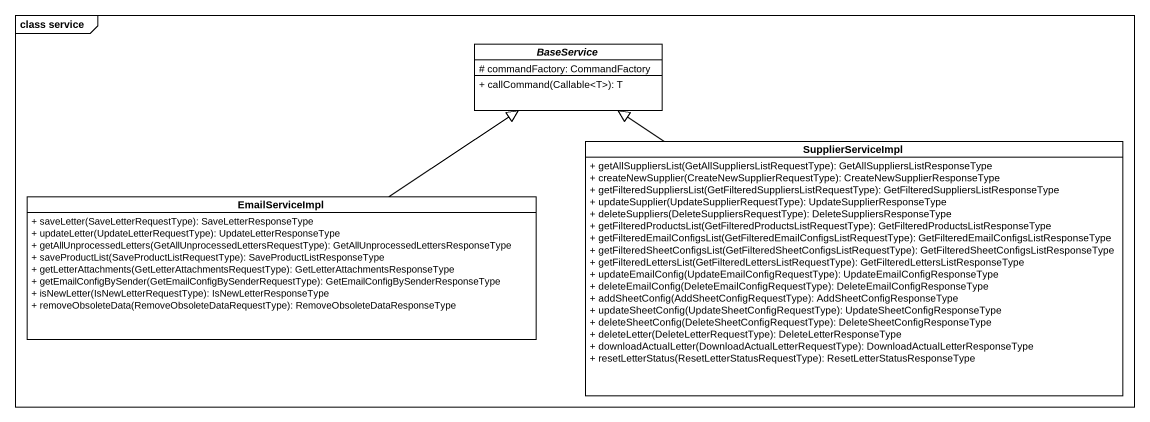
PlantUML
@startuml
mainframe class service
hide circle
hide empty members
skinparam classAttributeIconSize 0
abstract class BaseService {
  # commandFactory: CommandFactory
  + callCommand(Callable<T>): T
}
class SupplierServiceImpl {
  + getAllSuppliersList(GetAllSuppliersListRequestType): GetAllSuppliersListResponseType
  + createNewSupplier(CreateNewSupplierRequestType): CreateNewSupplierResponseType
  + getFilteredSuppliersList(GetFilteredSuppliersListRequestType): GetFilteredSuppliersListResponseType
  + updateSupplier(UpdateSupplierRequestType): UpdateSupplierResponseType
  + deleteSuppliers(DeleteSuppliersRequestType): DeleteSuppliersResponseType
  + getFilteredProductsList(GetFilteredProductsListRequestType): GetFilteredProductsListResponseType
  + getFilteredEmailConfigsList(GetFilteredEmailConfigsListRequestType): GetFilteredEmailConfigsListResponseType
  + getFilteredSheetConfigsList(GetFilteredSheetConfigsListRequestType): GetFilteredSheetConfigsListResponseType
  + getFilteredLettersList(GetFilteredLettersListRequestType): GetFilteredLettersListResponseType
  + updateEmailConfig(UpdateEmailConfigRequestType): UpdateEmailConfigResponseType
  + deleteEmailConfig(DeleteEmailConfigRequestType): DeleteEmailConfigResponseType
  + addSheetConfig(AddSheetConfigRequestType): AddSheetConfigResponseType
  + updateSheetConfig(UpdateSheetConfigRequestType): UpdateSheetConfigResponseType
  + deleteSheetConfig(DeleteSheetConfigRequestType): DeleteSheetConfigResponseType
  + deleteLetter(DeleteLetterRequestType): DeleteLetterResponseType
  + downloadActualLetter(DownloadActualLetterRequestType): DownloadActualLetterResponseType
  + resetLetterStatus(ResetLetterStatusRequestType): ResetLetterStatusResponseType
}
class EmailServiceImpl {
  + saveLetter(SaveLetterRequestType): SaveLetterResponseType
  + updateLetter(UpdateLetterRequestType): UpdateLetterResponseType
  + getAllUnprocessedLetters(GetAllUnprocessedLettersRequestType): GetAllUnprocessedLettersResponseType
  + saveProductList(SaveProductListRequestType): SaveProductListResponseType
  + getLetterAttachments(GetLetterAttachmentsRequestType): GetLetterAttachmentsResponseType
  + getEmailConfigBySender(GetEmailConfigBySenderRequestType): GetEmailConfigBySenderResponseType
  + isNewLetter(IsNewLetterRequestType): IsNewLetterResponseType
  + removeObsoleteData(RemoveObsoleteDataRequestType): RemoveObsoleteDataResponseType
}
SupplierServiceImpl -up-|> BaseService
EmailServiceImpl -up-|> BaseService
@enduml
